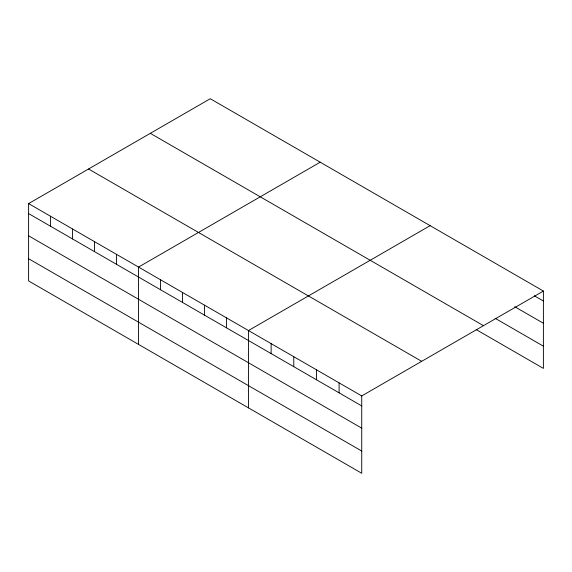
<?xml version="1.0" encoding="UTF-8"?>
<svg xmlns="http://www.w3.org/2000/svg" width="572" height="572" viewBox="0 0 572 572"><rect width="100%" height="100%" fill="white"/><g stroke="black" fill="none" stroke-linecap="round" stroke-linejoin="round"><path stroke-width="0.86" d="M28.6 203.603L361.74 395.938L361.74 473.273L28.6 280.938L28.6 203.603L210.26 98.727L543.4 291.062L543.4 368.397L476.197 329.594M320.198 162.198L138.538 267.074L138.538 344.408M430.13 225.668L248.47 330.544L248.47 407.879M361.74 395.938L543.4 291.062M534.341 295.803L543.4 301.029M514.707 306.692L543.4 323.259M495.073 318.261L543.4 346.167M150.314 133.333L483.454 325.668M88.546 168.99L421.686 361.332M28.6 213.578L361.74 405.913M28.6 235.807L361.74 428.142M28.6 258.708L361.74 451.043M339.089 382.861L339.089 392.835M316.43 369.784L316.43 379.751M293.779 356.706L293.779 366.673M271.128 343.622L271.128 353.596M226.483 317.853L226.483 327.82M204.497 305.155L204.497 315.129M182.511 292.464L182.511 302.438M160.525 279.772L160.525 289.739M116.552 254.383L116.552 264.35M94.559 241.684L94.559 251.659M72.572 228.993L72.572 238.96M50.586 216.302L50.586 226.269"/></g></svg>
